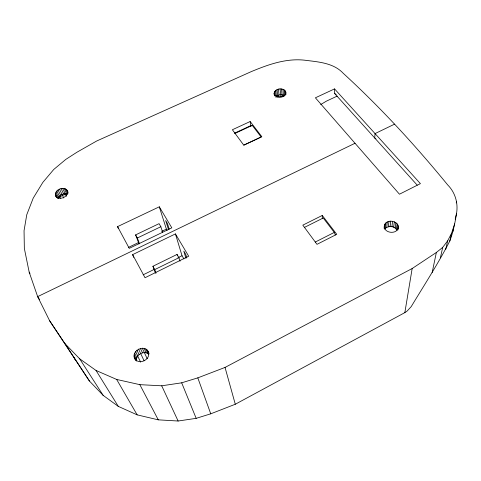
<?xml version="1.0" encoding="UTF-8"?>
<svg xmlns="http://www.w3.org/2000/svg" width="481" height="481" viewBox="0 0 481 481"><rect width="100%" height="100%" fill="white"/><g stroke="black" fill="none" stroke-linecap="round" stroke-linejoin="round"><path stroke-width="0.72" d="M417.231 185.161L334.535 93.386L334.548 88.901L315.392 97.811L399.458 194.21L420.406 183.634L334.548 88.901M398.322 226.551C398.448 235.017 383.044 233.76 384.361 225.463C386.802 217.538 401.449 221.525 397.889 229.942M56.373 197.264C51.707 190.458 65.62 184.217 67.947 191.949M456.541 213.42C458.309 203.09 455.188 192.46 447.757 184.987C415.428 145.484 380.904 107.834 343.26 73.322C333.994 63.342 319.691 62.007 306.974 60.492C287.5 57.6 268.783 64.316 251.094 71.693L96.669 141.011L76.864 152.279L65.783 159.415L53.764 169.456L42.869 182.347L33.219 198.118L26.768 214.7L24.05 230.694L24.345 248.43L29.173 272.126L37.656 296.633L49.681 320.857L89.436 381.03L103.187 395.4L118.29 406.379L137.163 414.862L158.273 419.841L178.114 421.019L196.176 418.344L210.738 413.822L235.293 404.25L404.84 312.626L407.118 311.075L411.201 306.631C424.326 284.938 438.179 263.576 449.789 241.035C453.15 232.131 455.038 222.793 456.541 213.42L455.206 219.198M384.121 228.283L384.361 225.463M384.529 228.162L384.938 224.092M384.722 229.124L385.389 228.337L385.942 222.901M385.389 228.337L386.742 227.411L387.307 221.975M386.742 227.411L388.359 226.816L388.943 221.368M390.734 221.128L390.133 226.575L388.359 226.816M394.841 227.381L391.943 226.719L392.568 221.266M394.312 221.777L393.668 227.224L395.196 228.072L396.969 230.086M395.196 228.072L395.851 222.631M396.416 229.203L397.09 223.761M397.336 229.852L397.931 225.096M404.84 312.626L412.163 268.53L436.363 252.465L442.682 247.408L447.673 240.813L451.587 233.249L454.665 223.887M452.837 231.752L453.583 227.597M274.092 93.38C274.807 87.879 284.992 87.085 285.918 92.803C285.257 98.352 274.952 99.146 274.092 93.38L274.218 94.835M432.172 272.499L436.363 252.465M440.392 257.828L442.682 247.408M445.755 249.278L447.673 240.813M456.235 202.916L456.565 201.455M449.789 241.035L451.587 233.249M136.394 361.087C135.456 354.852 143.927 350.006 148.725 354.166M135.648 360.221C128.68 351.407 146.134 342.352 148.99 353.367M276.593 97.054L277.988 96.573L278.986 94.943L278.511 89.111M58.165 197.907C60.077 194.51 64.183 192.995 67.923 193.783M57.786 198.605L62.434 195.322L67.364 193.999M275.673 97.114C277.747 94.426 281.812 94.06 284.62 95.755L284.199 89.911M320.737 104.533L326.383 101.154L337.193 96.104M49.681 320.857L64.911 343.578L79.678 358.826L96.044 370.472L116.661 379.449L139.839 384.662L161.712 385.804L181.686 382.816L197.817 377.862L225.036 367.43L412.163 268.53M315.283 242.039L334.289 232.419L335.365 234.987M322.264 215.446L302.82 225.156L316.985 244.342L336.748 234.319L322.264 215.446L322.324 218.729M304.485 227.375L323.232 217.995L334.289 232.419M143.134 274.825L153.866 269.558M178 257.702L182.028 255.724L175.427 233.91L132.624 254.641L133.724 257.371M156.048 273.118L154.75 269.594L178.944 257.708L177.038 254.443L152.916 266.27L155.459 273.172M355.026 143.26L37.656 296.633L39.682 299.753M394.558 124.158L375.042 133.592L374.735 137.999L375.92 138.811M139.43 243.56L137.326 238.011L160.852 226.713L159.067 223.653L135.612 234.896L139.045 243.939M128.487 247.384L138.636 242.496M161.646 231.409L166.384 229.13L159.307 206.812L117.574 226.623L118.41 228.661M243.843 145.154L261.183 137.031L252.26 125.391L250.715 125.667L234.397 133.237M235.119 133.345L252.26 125.391M250.174 121.513L232.377 129.75L243.747 145.148L261.814 136.682L250.174 121.513L250.823 126.533M277.988 96.573L283.952 96.29L282.004 94.799L281.559 88.961M389.754 226.31L392.61 226.527M391.943 226.719L389.039 226.25M284.518 95.755L283.411 95.148L282.978 89.31M334.535 93.386L336.201 94.589M55.724 195.959C59.043 201.244 69.408 196.663 67.322 190.638M134.71 358.351C138.738 365.993 151.792 359.175 148.118 351.473M64.911 343.578L89.436 381.03M79.678 358.826L103.187 395.4M29.173 272.126L29.972 273.394M96.044 370.472L118.29 406.379M159.307 206.812L171.813 227.838L129.251 248.358L117.574 226.623M175.427 233.91L188.702 256.223L145.028 277.729L132.624 254.641M166.384 229.13L167.087 230.327M182.028 255.724L183.892 258.898M116.661 379.449L137.163 414.862M135.612 234.896L137.326 238.011M152.916 266.27L154.75 269.594M139.839 384.662L158.273 419.841M74.086 357.611L75.072 359.578M134.199 356.716L136.075 360.461M134.181 354.96L136.37 359.343M55.387 194.775L56.686 197.39M55.976 192.208L58.562 197.45L59.428 196.242L56.848 190.993M55.477 193.5L57.75 198.082M134.656 353.204L136.838 357.605M137.374 355.483L140.662 362.169M60.305 198.28L59.65 196.939L60.606 195.196L58.039 189.941M135.588 351.569L137.758 355.982M136.917 350.162L139.069 354.587M59.464 189.117L63.739 198.004M61.033 188.576L63.564 193.837L65.488 194.258L66.456 196.272M138.546 349.086L144.09 360.768M62.632 188.354L65.151 193.615L66.661 193.729L64.153 188.462M140.374 348.4L142.484 352.838M65.506 188.907L67.689 193.512M66.582 189.646L68.14 192.935M142.268 348.154L147.246 358.784M161.712 385.804L178.114 421.019M144.108 348.37L146.176 352.813M145.767 349.026L147.823 353.463M147.138 350.084L148.888 353.884M181.686 382.816L196.176 418.344M197.817 377.862L210.738 413.822M280.97 96.152L280.038 88.895M160.852 226.713L162.656 232.245M168.494 229.551L165.656 220.496L167.46 223.533L169.192 229.094M177.038 254.443L177.477 255.856M178.944 257.708L180.038 261.225M185.919 258.219L183.814 251.118L185.744 254.365L186.784 257.9M225.036 367.43L235.293 404.25M274.308 92.28L274.627 95.917M274.916 91.24L275.288 95.605M275.86 90.326L276.359 96.152L277.573 95.43L277.092 89.598M285.131 90.735L285.443 95.118M285.72 91.721L285.924 94.643"/></g></svg>
